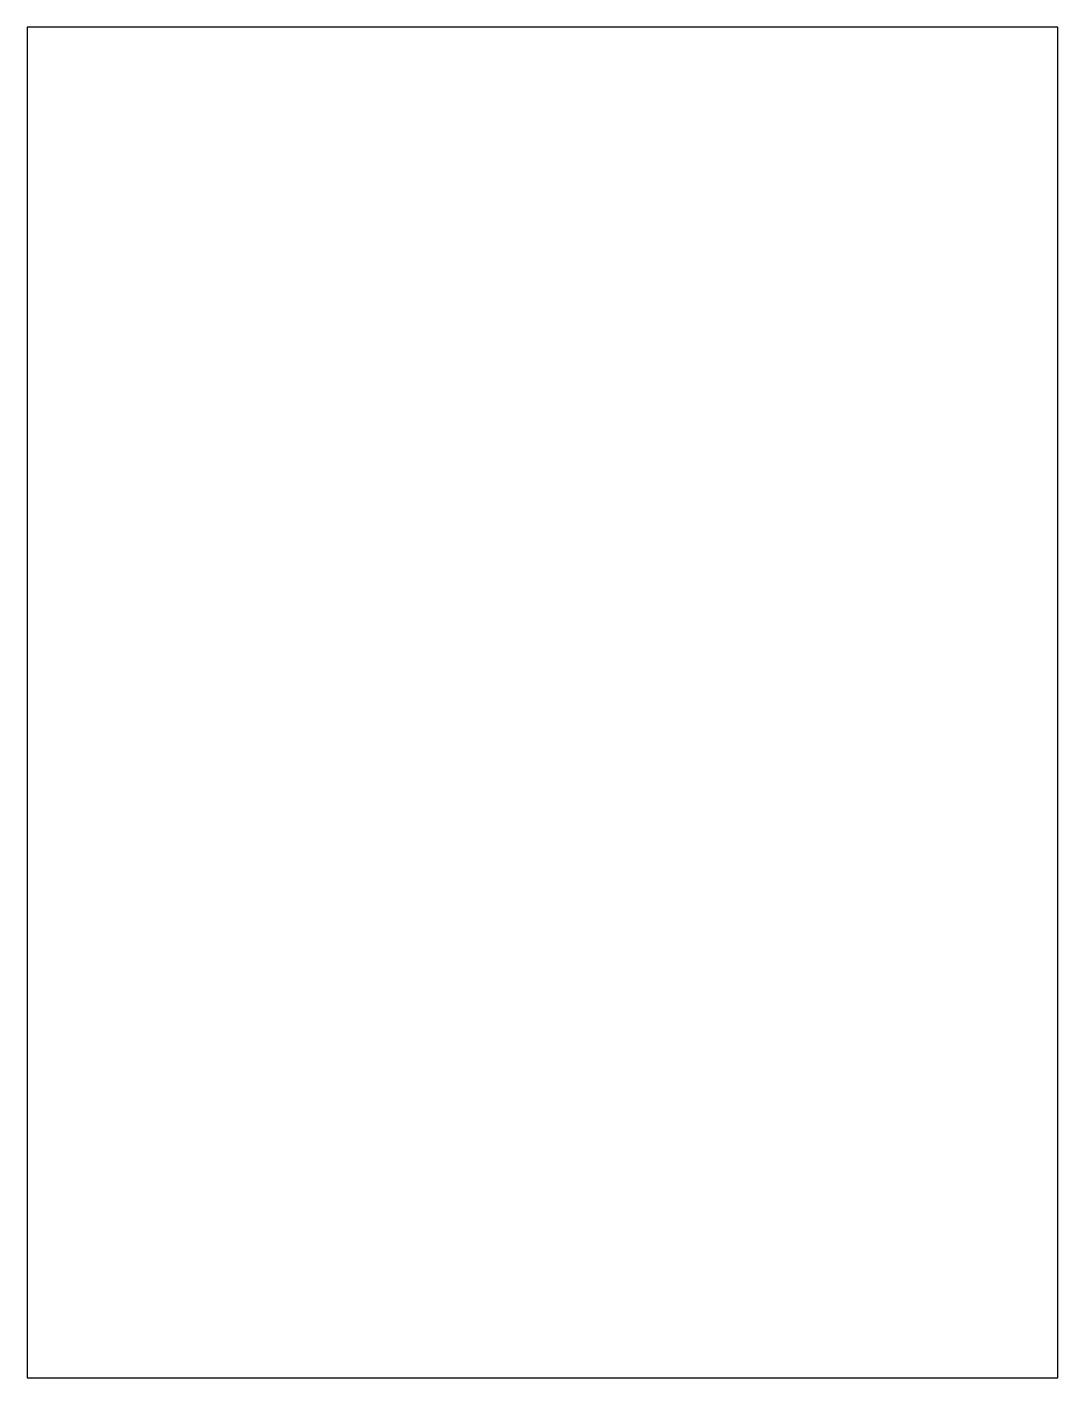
# Model space of a CAD drawing. Units: millimetres at full size, sheet at 1:100. Extents: x 11143 to 17449, y -11265 to -3000.
import ezdxf

# ---------------------------------------------------------------- set-up
doc = ezdxf.new("R2010")
doc.units = ezdxf.units.MM
doc.header["$LTSCALE"] = 100
doc.layers.add('0-0', color=7, linetype='Continuous')

msp = doc.modelspace()

# ---------------------------------------------------------------- linework, layer by layer
at = {"layer": '0-0'}
msp.add_lwpolyline([(11142.9, -11265.3), (17449, -11265.3), (17449, -3000), (11142.9, -3000)], close=True, dxfattribs=at)

doc.saveas('drawing.dxf')
